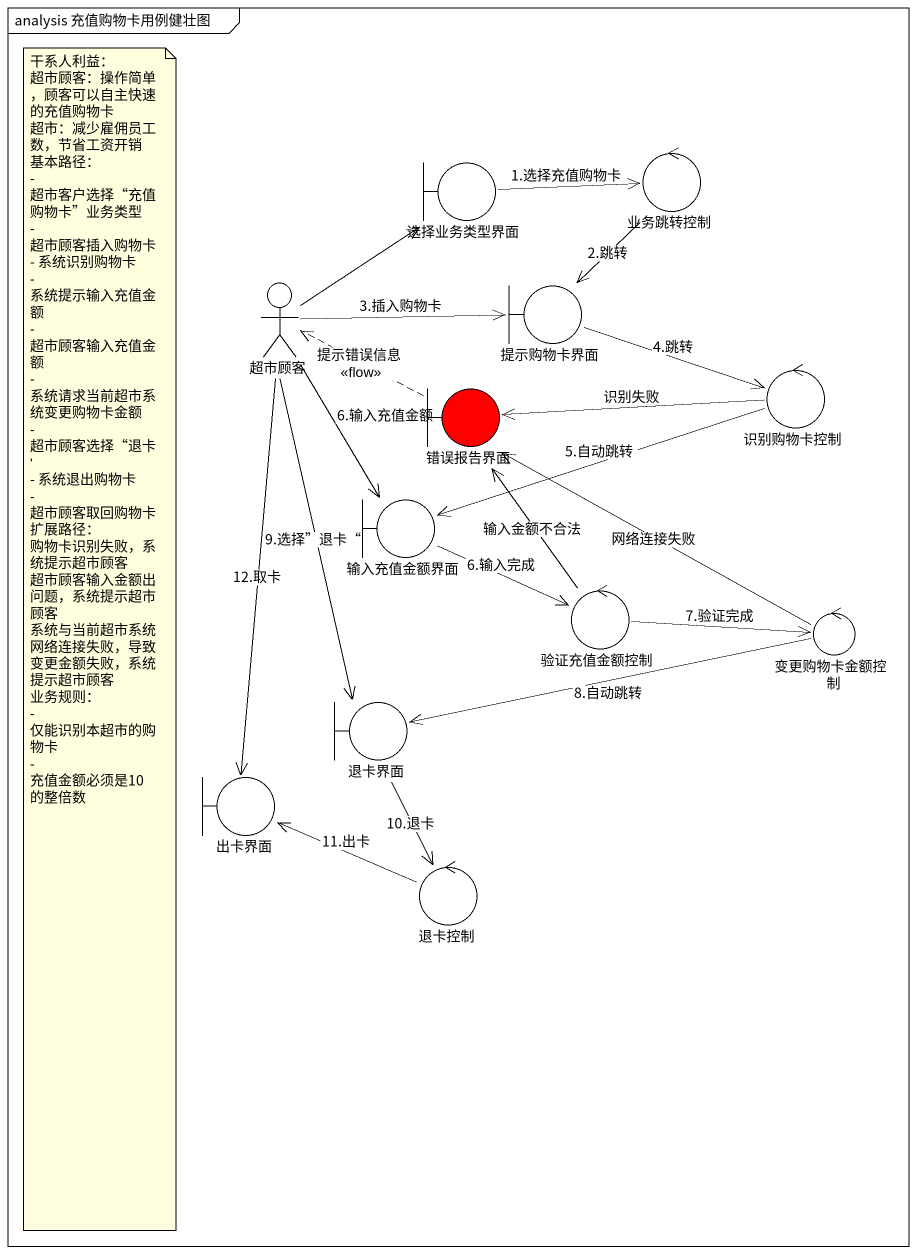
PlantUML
@startuml
mainframe analysis 充值购物卡用例健壮图
boundary 选择业务类型界面
control 业务跳转控制
actor 超市顾客
boundary 提示购物卡界面
boundary 错误报告界面 #FF0000
control 识别购物卡控制
boundary 输入充值金额界面
control 验证充值金额控制
control 变更购物卡金额控制
boundary 退卡界面
boundary 出卡界面
control 退卡控制
选择业务类型界面 -right-> 业务跳转控制 : 1.选择充值购物卡
业务跳转控制 --> 提示购物卡界面 : 2.跳转
超市顾客 -up-> 选择业务类型界面
超市顾客 -right-> 提示购物卡界面 : 3.插入购物卡
超市顾客 --> 输入充值金额界面 : 6.输入充值金额
超市顾客 --> 退卡界面 : 9.选择”退卡“
超市顾客 --> 出卡界面 : 12.取卡
提示购物卡界面 -right-> 识别购物卡控制 : 4.跳转
错误报告界面 .left.> 超市顾客 : 提示错误信息\n<<flow>>
识别购物卡控制 -left-> 错误报告界面 : 识别失败
识别购物卡控制 -left-> 输入充值金额界面 : 5.自动跳转
验证充值金额控制 -up-> 错误报告界面 : 输入金额不合法
验证充值金额控制 <-left- 输入充值金额界面 : 6.输入完成
验证充值金额控制 -right-> 变更购物卡金额控制 : 7.验证完成
变更购物卡金额控制 -up-> 错误报告界面 : 网络连接失败
变更购物卡金额控制 -left-> 退卡界面 : 8.自动跳转
退卡界面 --> 退卡控制 : 10.退卡
退卡控制 -left-> 出卡界面 : 11.出卡
note as N1
  干系人利益：
  超市顾客：操作简单，顾客可以自主快速的充值购物卡
  超市：减少雇佣员工数，节省工资开销
  基本路径：
  - 超市客户选择“充值购物卡”业务类型
  - 超市顾客插入购物卡
  - 系统识别购物卡
  - 系统提示输入充值金额
  - 超市顾客输入充值金额
  - 系统请求当前超市系统变更购物卡金额
  - 超市顾客选择“退卡'
  - 系统退出购物卡
  - 超市顾客取回购物卡
  扩展路径：
  购物卡识别失败，系统提示超市顾客
  超市顾客输入金额出问题，系统提示超市顾客
  系统与当前超市系统网络连接失败，导致变更金额失败，系统提示超市顾客
  业务规则：
  - 仅能识别本超市的购物卡
  - 充值金额必须是10的整倍数
end note
@enduml
